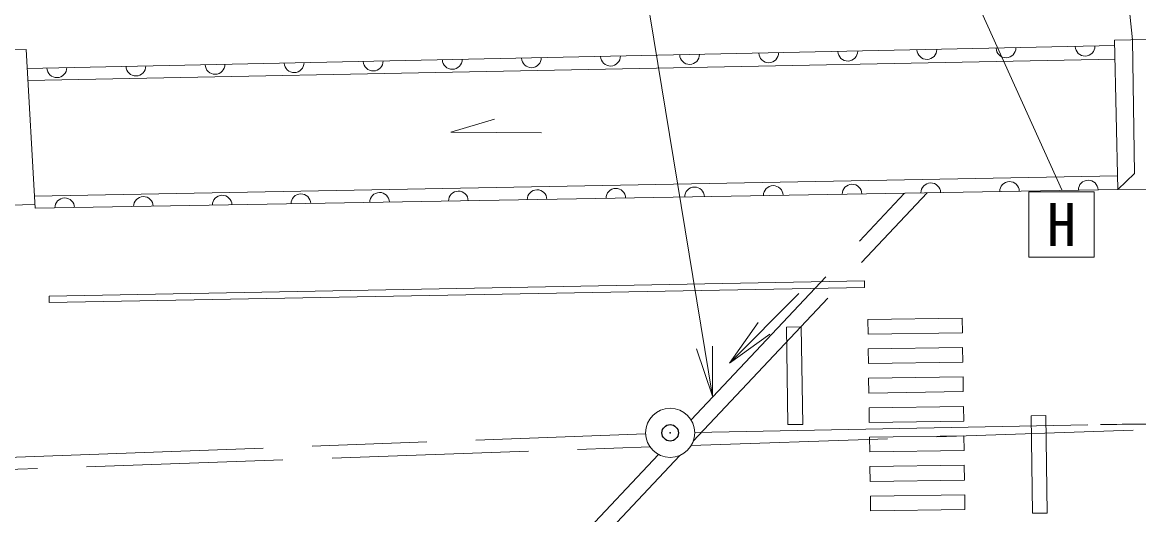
# Model space of a CAD drawing. Units: millimetres at full size, sheet at 1:1000; details may follow other scales. Extents: x 40000 to 122971101, y 20000 to 244977975.
# Drawn here: x 247546 to 281623, y 293674 to 308715 of the extents above; entities that cross this region are included whole.
import ezdxf
from ezdxf.enums import TextEntityAlignment as Align

# ---------------------------------------------------------------- set-up
doc = ezdxf.new("R2010")
doc.units = ezdxf.units.MM
doc.header["$LTSCALE"] = 1000
doc.header["$PDMODE"] = 32
doc.header["$PDSIZE"] = 500
doc.linetypes.add('CHAIN', pattern=[18.5, 12, -1.5, 3.5, -1.5])
doc.linetypes.add('DASHED', pattern=[7.5, 6, -1.5])
for name, color, linetype, lineweight in [('M-BGD', 7, 'Continuous', 13), ('M-BGD-EXST', 7, 'Continuous', 13), ('M-BMK', 2, 'CHAIN', 13), ('M-BMK-SRVR', 3, 'Continuous', 13), ('M-STR-HTXT', 7, 'Continuous', 13), ('M-STR-STRC', 7, 'Continuous', 13)]:
    doc.layers.add(name, color=color, linetype=linetype, lineweight=lineweight)
doc.layers.add('M-OTRS', color=6, linetype='Continuous')
doc.styles.add('ＭＳ ゴシック', font='')
doc.styles.get('ＭＳ ゴシック').set_extended_font_data('MS Gothic')

# ---------------------------------------------------------------- blocks, each defined once
blk = doc.blocks.new('open_arrow')
at = {"color": 0, "linetype": 'Continuous', "lineweight": -2}
blk.add_lwpolyline([(7.5, 1.25), (0, 0), (7.5, -1.25)], dxfattribs=at)

msp = doc.modelspace()

# ---------------------------------------------------------------- linework, layer by layer
at = {"layer": 'M-BGD', "linetype": 'DASHED'}
for p, q in [((281437, 308180), (280703, 315238)), ((280889, 308170), (289816, 308337)), ((243003, 307771), (247661, 307889)), ((280985, 303608), (289894, 303649)), ((267960, 296568), (274475, 303495)), ((268027, 295919), (275165, 303507)), ((247931, 303150), (243301, 303017)), ((267964, 295786), (282233, 296286)), ((219525, 294088), (266709, 295742)), ((264360, 292742), (266967, 295513)), ((264943, 292640), (267619, 295485))]:
    msp.add_line(p, q, dxfattribs=at)
at = {"layer": 'M-BGD'}
for p, q in [((280889, 308170), (280985, 303608)), ((281496, 304093), (281437, 308180)), ((247661, 307889), (247937, 303034)), ((247694, 307307), (280893, 308002)), ((247715, 306937), (280901, 307587)), ((260629, 305358), (261958, 305759)), ((263389, 305335), (260629, 305358)), ((247916, 303404), (280976, 304023)), ((280985, 303608), (281496, 304093)), ((247937, 303034), (280985, 303608)), ((248364, 300353), (273253, 300818)), ((248368, 300153), (273257, 300618)), ((273257, 300618), (273253, 300818)), ((248368, 300153), (248364, 300353)), ((269131, 298304), (271247, 300431)), ((271367, 296434), (270917, 296428))]:
    msp.add_line(p, q, dxfattribs=at)
for centre, radius, start, end in [((267915, 307732), 302, 181.557, 0.8441), ((270329, 307783), 302, 181.557, 0.8441), ((272744, 307833), 302, 181.557, 0.8441), ((275158, 307884), 302, 181.557, 0.8441), ((277573, 307935), 302, 181.557, 0.8441), ((279987, 307985), 302, 181.557, 0.8441), ((251014, 307378), 302, 181.557, 0.8441), ((253428, 307429), 302, 181.557, 0.8441), ((255843, 307479), 302, 181.557, 0.8441), ((258257, 307530), 302, 181.557, 0.8441), ((260671, 307581), 302, 181.557, 0.8441), ((263086, 307631), 302, 181.557, 0.8441), ((265500, 307682), 302, 181.557, 0.8441), ((248599, 307328), 302, 181.557, 0.8441), ((265663, 303341), 300, 1.0862, 180.9052), ((268066, 303383), 300, 1.0862, 180.9052), ((270470, 303425), 300, 1.0862, 180.9052), ((272873, 303467), 300, 1.0862, 180.9052), ((275276, 303508), 300, 1.0862, 180.9052), ((277680, 303550), 300, 1.0862, 180.9052), ((280083, 303592), 300, 1.0862, 180.9052), ((248839, 303049), 300, 1.0862, 180.9052), ((251242, 303091), 300, 1.0862, 180.9052), ((253646, 303132), 300, 1.0862, 180.9052), ((256049, 303174), 300, 1.0862, 180.9052), ((258452, 303216), 300, 1.0862, 180.9052), ((260856, 303258), 300, 1.0862, 180.9052), ((263259, 303299), 300, 1.0862, 180.9052)]:
    msp.add_arc(centre, radius, start, end, dxfattribs=at)
at = {"layer": 'M-BGD-EXST'}
msp.add_lwpolyline([(278266, 301537), (280266, 301537), (280266, 303537), (278266, 303537)], close=True, dxfattribs=at)
at = {"layer": 'M-BMK'}
for p, q in [((168956, 292504), (266573, 296146)), ((268072, 296188), (280457, 296428))]:
    msp.add_line(p, q, dxfattribs=at)
msp.add_arc((287239, -374799), 671261, 83.31245, 90.57886, dxfattribs=at)
at = {"layer": 'M-BMK-SRVR'}
msp.add_circle((267322, 296174), 750, dxfattribs=at)
at = {"layer": 'M-OTRS'}
msp.add_point((267322, 296174), dxfattribs=at)
at = {"layer": 'M-STR-HTXT'}
msp.add_lwpolyline([(268612, 297297), (264800, 320539), (248541, 320539)], dxfattribs=at)
at = {"layer": 'M-STR-STRC'}
for p, q in [((279281, 303593), (272662, 318230)), ((276237, 299682), (273355, 299641)), ((273361, 299191), (273355, 299641)), ((276243, 299232), (276237, 299682)), ((271325, 299410), (270875, 299403)), ((270917, 296428), (270875, 299403)), ((271367, 296434), (271325, 299410)), ((276243, 299232), (273361, 299191)), ((276250, 298782), (273368, 298741)), ((273374, 298291), (273368, 298741)), ((276256, 298332), (276250, 298782)), ((276256, 298332), (273374, 298291)), ((276262, 297882), (273380, 297841)), ((273387, 297391), (273380, 297841)), ((276269, 297432), (276262, 297882)), ((276269, 297432), (273387, 297391)), ((276275, 296982), (273393, 296941)), ((273400, 296491), (273393, 296941)), ((276282, 296532), (276275, 296982)), ((276282, 296532), (273400, 296491)), ((278787, 296702), (278337, 296695)), ((278379, 293717), (278337, 296695)), ((278829, 293723), (278787, 296702)), ((276288, 296082), (273406, 296041)), ((273412, 295591), (273406, 296041)), ((276294, 295632), (276288, 296082)), ((276294, 295632), (273412, 295591)), ((276301, 295182), (273419, 295141)), ((273425, 294691), (273419, 295141)), ((276307, 294732), (276301, 295182)), ((276307, 294732), (273425, 294691)), ((276314, 294282), (273432, 294241)), ((273438, 293791), (273432, 294241)), ((276320, 293832), (276314, 294282)), ((276320, 293832), (273438, 293791)), ((278829, 293723), (278379, 293717))]:
    msp.add_line(p, q, dxfattribs=at)

# ---------------------------------------------------------------- block references
at = {"layer": 'M-BGD', "xscale": 200, "yscale": 200, "rotation": 45.2}
msp.add_blockref('open_arrow', (269131, 298304), dxfattribs=at)
at = {"layer": 'M-STR-HTXT', "xscale": 200, "yscale": 200, "rotation": 99.3}
msp.add_blockref('open_arrow', (268612, 297297), dxfattribs=at)

# ---------------------------------------------------------------- texts
at = {"layer": 'M-BGD-EXST', "style": 'ＭＳ ゴシック'}
msp.add_text('H', height=1320, dxfattribs=at).set_placement((279266, 302537), align=Align.MIDDLE_CENTER)

doc.saveas('drawing.dxf')
